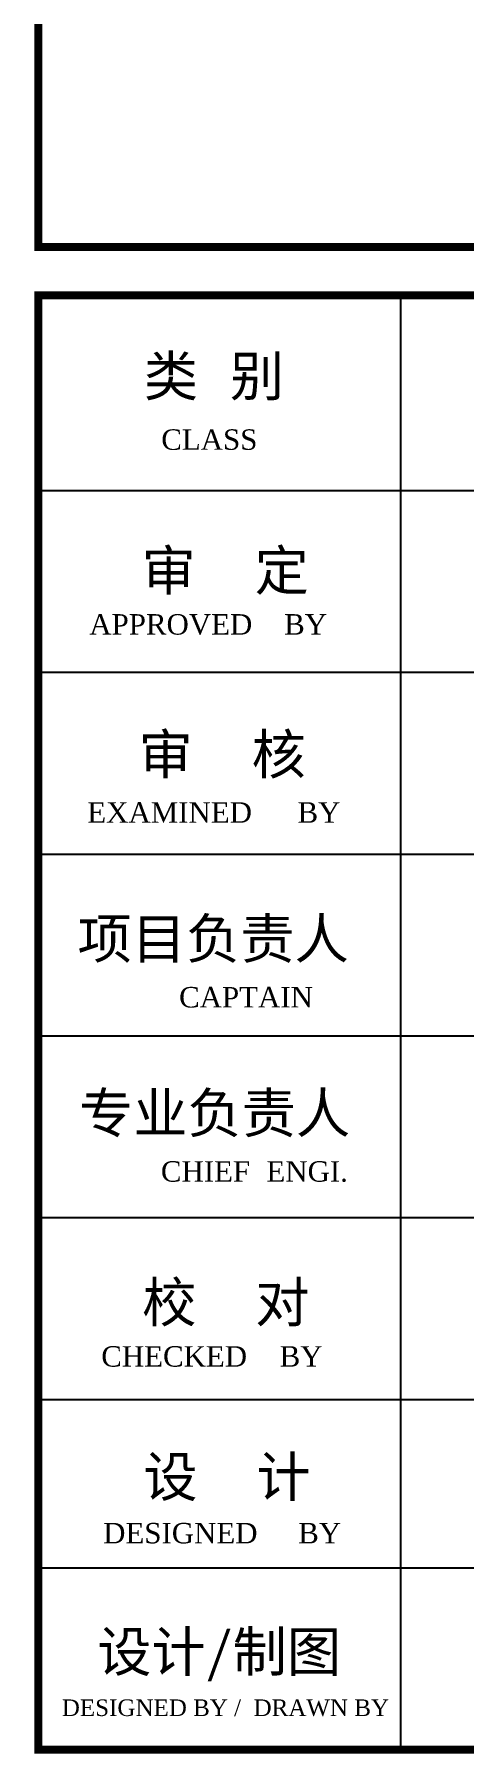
# Model space of a CAD drawing. Extents: x -2746917 to -971774, y -3334247 to -3250358.
# Drawn here: x -978013 to -976133, y -3309676 to -3302149 of the extents above; entities that cross this region are included whole.
import ezdxf

# ---------------------------------------------------------------- set-up
doc = ezdxf.new("R2010")
doc.units = 0
doc.header["$LTSCALE"] = 1000
doc.header["$MEASUREMENT"] = 0
doc.layers.get('0').update_dxf_attribs({"linetype": 'CONTINUOUS'})
doc.layers.add('PUB_TEXT', color=7, linetype='CONTINUOUS')
doc.layers.add('PUB_TITLE', color=4, linetype='CONTINUOUS')
doc.styles.add('GHF', font='times.ttf')
doc.styles.add('STYLE1', font='simhei.ttf', dxfattribs={"width": 0.8})

# ---------------------------------------------------------------- blocks, each defined once
blk = doc.blocks.new('A$C3E121A49')
at = {"layer": 'PUB_TITLE', "color": 4}
for p, q in [((-552.2, 581.1), (-552.2, -5786.4)), ((-2137.9, -273.7), (3094.2, -273.7)), ((-2137.9, -1069.6), (3094.2, -1069.6)), ((-2137.9, -1865.6), (3094.2, -1865.6)), ((-2137.9, -2661.5), (3094.2, -2661.5)), ((-2137.9, -3457.4), (3094.2, -3457.4)), ((-2137.9, -4253.4), (3094.2, -4253.4)), ((-2137.9, -4990.5), (3094.2, -4990.5))]:
    blk.add_line(p, q, dxfattribs=at)
for points, const_width in [([(-2137.9, 12020.4), (3083.3, 12020.4), (3083.3, 792.3), (-2137.9, 792.3)], 35.1), ([(-2137.9, -5786.4), (3094.2, -5786.4), (3094.2, 581.1), (-2137.9, 581.1)], 35.2)]:
    blk.add_lwpolyline(points, close=True, dxfattribs=dict(at, const_width=const_width))
at = {"layer": 'PUB_TEXT'}
for s, height, style, p in [(' 类', 174.12, 'STYLE1', (-1794.5, 140)), ('别', 174.1, 'STYLE1', (-1299.2, 140)), ('CLASS', 89.55, 'GHF', (-1599.6, -95.6)), ('审', 174.1, 'STYLE1', (-1685.8, -710.9)), ('定', 174.1, 'STYLE1', (-1190.5, -710.9)), ('APPROVED', 89.55, 'GHF', (-1914.9, -904.7)), ('BY', 89.55, 'GHF', (-1061.4, -904.7)), ('审', 174.1, 'STYLE1', (-1699.3, -1515.9)), ('核', 174.1, 'STYLE1', (-1204, -1515.9)), ('EXAMINED', 89.55, 'GHF', (-1923.7, -1728.3)), ('BY', 89.55, 'GHF', (-1002.9, -1728.3)), ('项目负责人', 174.12, 'STYLE1', (-1966.1, -2322.8)), ('CAPTAIN', 89.55, 'GHF', (-1521.7, -2537.1)), ('专业负责人', 174.12, 'STYLE1', (-1959.8, -3086.3)), ('CHIEF', 89.55, 'GHF', (-1601.3, -3299.9)), ('ENGI.', 89.55, 'GHF', (-1139.1, -3299.9)), ('校', 174.1, 'STYLE1', (-1683.6, -3915)), ('对', 174.1, 'STYLE1', (-1188.3, -3915)), ('CHECKED', 89.55, 'GHF', (-1862.5, -4109.7)), ('BY', 89.55, 'GHF', (-1081.1, -4109.7)), ('设', 174.1, 'STYLE1', (-1678.3, -4678.7)), ('计', 174.1, 'STYLE1', (-1183, -4678.7)), ('DESIGNED', 89.55, 'GHF', (-1854.2, -4883.5)), ('BY', 89.55, 'GHF', (-999.8, -4883.5)), ('设计/制图', 174.12, 'STYLE1', (-1880.3, -5444.5))]:
    blk.add_text(s, height=height, dxfattribs=dict(at, style=style)).set_placement(p)
at = {"layer": 'PUB_TEXT', "insert": (-2035.3, -5566.8), "char_height": 72.535, "width": 2286.63, "attachment_point": 1, "style": 'GHF'}
blk.add_mtext('DESIGNED BY /  DRAWN BY', dxfattribs=at)

msp = doc.modelspace()

# ---------------------------------------------------------------- block references
at = {"ltscale": 1.5}
msp.add_blockref('A$C3E121A49', (-975857.62, -3303872.21), dxfattribs=at)

doc.saveas('drawing.dxf')
